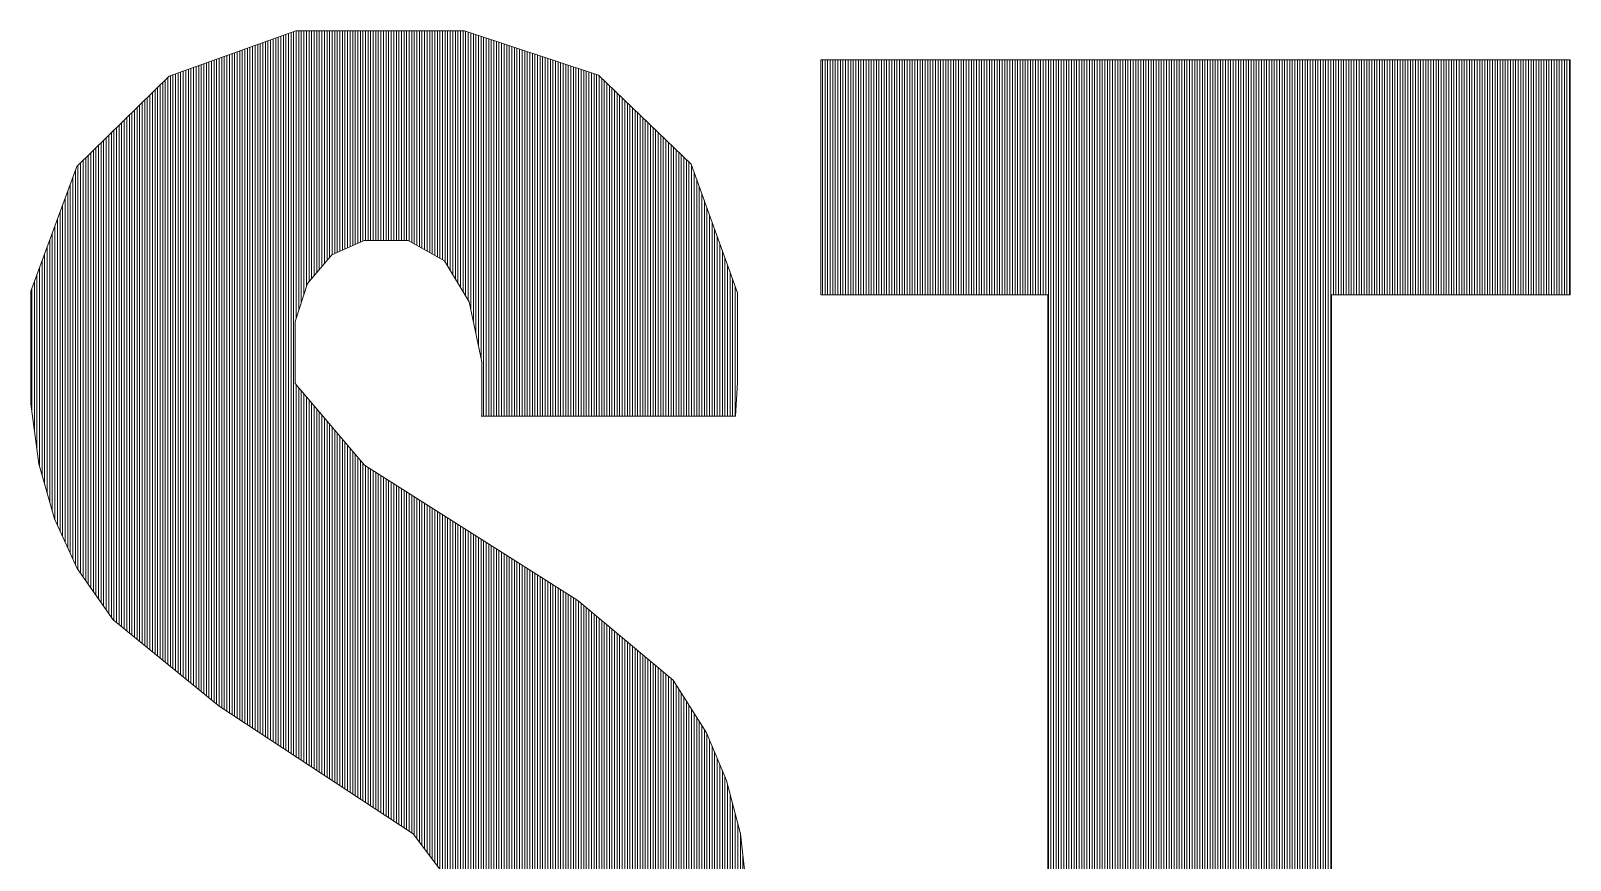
# Model space of a CAD drawing. Header units: millimetres. Extents: x -753 to 90, y 56274 to 56868.
# Drawn here: x -28.57 to -25.424, y 56336.704 to 56338.399 of the extents above; entities that cross this region are included whole.
import ezdxf

# ---------------------------------------------------------------- set-up
doc = ezdxf.new("R2010")
doc.units = ezdxf.units.MM
doc.linetypes.add('XKITLINE00', pattern=[0])
doc.layers.add('Outro tipo de objeto', color=7, linetype='Continuous', lineweight=0)

msp = doc.modelspace()

# ---------------------------------------------------------------- linework, layer by layer
at = {"layer": 'Outro tipo de objeto', "color": 7, "linetype": 'XKITLINE00', "lineweight": 0}
for p, q in [((-28.028, 56338.3995), (-28.2873, 56338.307)), ((-28.038, 56338.3959), (-28.038, 56338.3959)), ((-28.038, 56336.9224), (-28.038, 56338.3959)), ((-28.0327, 56338.3978), (-28.0327, 56338.3978)), ((-28.0327, 56336.919), (-28.0327, 56338.3978)), ((-27.6834, 56338.3995), (-28.028, 56338.3995)), ((-28.0275, 56337.8122), (-28.0275, 56338.3995)), ((-28.0275, 56338.3995), (-28.0275, 56338.3995)), ((-28.0222, 56337.8285), (-28.0222, 56338.3995)), ((-28.0222, 56338.3995), (-28.0222, 56338.3995)), ((-28.017, 56337.8449), (-28.017, 56338.3995)), ((-28.0117, 56337.8613), (-28.0117, 56338.3995)), ((-28.0065, 56337.8776), (-28.0065, 56338.3995)), ((-28.0012, 56337.8872), (-28.0012, 56338.3995)), ((-27.996, 56337.8933), (-27.996, 56338.3995)), ((-27.9907, 56337.8995), (-27.9907, 56338.3995)), ((-27.9855, 56337.9056), (-27.9855, 56338.3995)), ((-27.9802, 56337.9117), (-27.9802, 56338.3995)), ((-27.975, 56337.9179), (-27.975, 56338.3995)), ((-27.9697, 56337.924), (-27.9697, 56338.3995)), ((-27.9697, 56338.3995), (-27.9697, 56338.3995)), ((-27.9645, 56337.9301), (-27.9645, 56338.3995)), ((-27.9593, 56337.9362), (-27.9593, 56338.3995)), ((-27.954, 56337.9417), (-27.954, 56338.3995)), ((-27.9488, 56337.9441), (-27.9488, 56338.3995)), ((-27.9435, 56337.9464), (-27.9435, 56338.3995)), ((-27.9383, 56337.9487), (-27.9383, 56338.3995)), ((-27.933, 56337.951), (-27.933, 56338.3995)), ((-27.9278, 56337.9534), (-27.9278, 56338.3995)), ((-27.9225, 56337.9557), (-27.9225, 56338.3995)), ((-27.9173, 56337.958), (-27.9173, 56338.3995)), ((-27.912, 56337.9604), (-27.912, 56338.3995)), ((-27.9068, 56337.9627), (-27.9068, 56338.3995)), ((-27.9015, 56337.965), (-27.9015, 56338.3995)), ((-27.9015, 56338.3995), (-27.9015, 56338.3995)), ((-27.8963, 56337.9674), (-27.8963, 56338.3995)), ((-27.891, 56337.9697), (-27.891, 56338.3995)), ((-27.8858, 56337.9708), (-27.8858, 56338.3995)), ((-27.8806, 56337.9708), (-27.8806, 56338.3995)), ((-27.8806, 56338.3995), (-27.8806, 56338.3995)), ((-27.8753, 56337.9708), (-27.8753, 56338.3995)), ((-27.8701, 56337.9708), (-27.8701, 56338.3995)), ((-27.8648, 56337.9708), (-27.8648, 56338.3995)), ((-27.8596, 56337.9708), (-27.8596, 56338.3995)), ((-27.8543, 56337.9708), (-27.8543, 56338.3995)), ((-27.8543, 56338.3995), (-27.8543, 56338.3995)), ((-27.8491, 56337.9708), (-27.8491, 56338.3995)), ((-27.8438, 56337.9708), (-27.8438, 56338.3995)), ((-27.8386, 56337.9708), (-27.8386, 56338.3995)), ((-27.8386, 56338.3995), (-27.8386, 56338.3995)), ((-27.8333, 56337.9708), (-27.8333, 56338.3995)), ((-27.8281, 56337.9708), (-27.8281, 56338.3995)), ((-27.8228, 56337.9708), (-27.8228, 56338.3995)), ((-27.8176, 56337.9708), (-27.8176, 56338.3995)), ((-27.8123, 56337.9708), (-27.8123, 56338.3995)), ((-27.8071, 56337.9708), (-27.8071, 56338.3995)), ((-27.8018, 56337.9708), (-27.8018, 56338.3995)), ((-27.7966, 56337.9696), (-27.7966, 56338.3995)), ((-27.7966, 56338.3995), (-27.7966, 56338.3995)), ((-27.7914, 56337.9667), (-27.7914, 56338.3995)), ((-27.7861, 56337.9637), (-27.7861, 56338.3995)), ((-27.7809, 56337.9608), (-27.7809, 56338.3995)), ((-27.7756, 56337.9578), (-27.7756, 56338.3995)), ((-27.7704, 56337.9549), (-27.7704, 56338.3995)), ((-27.7651, 56337.9519), (-27.7651, 56338.3995)), ((-27.7599, 56337.949), (-27.7599, 56338.3995)), ((-27.7546, 56337.946), (-27.7546, 56338.3995)), ((-27.7546, 56338.3995), (-27.7546, 56338.3995)), ((-27.7494, 56337.9431), (-27.7494, 56338.3995)), ((-27.7441, 56337.9401), (-27.7441, 56338.3995)), ((-27.7441, 56338.3995), (-27.7441, 56338.3995)), ((-27.7389, 56337.9372), (-27.7389, 56338.3995)), ((-27.7336, 56337.9342), (-27.7336, 56338.3995)), ((-27.7336, 56338.3995), (-27.7336, 56338.3995)), ((-27.7284, 56337.9312), (-27.7284, 56338.3995)), ((-27.7284, 56338.3995), (-27.7284, 56338.3995)), ((-27.7231, 56337.9269), (-27.7231, 56338.3995)), ((-27.7179, 56337.9183), (-27.7179, 56338.3995)), ((-27.7126, 56337.9096), (-27.7126, 56338.3995)), ((-27.7074, 56337.901), (-27.7074, 56338.3995)), ((-27.7022, 56337.8924), (-27.7022, 56338.3995)), ((-27.6969, 56337.8838), (-27.6969, 56338.3995)), ((-27.6917, 56337.8751), (-27.6917, 56338.3995)), ((-27.6917, 56338.3995), (-27.6917, 56338.3995)), ((-27.6864, 56337.8665), (-27.6864, 56338.3995)), ((-27.4093, 56338.3086), (-27.6834, 56338.3995)), ((-27.6812, 56337.8579), (-27.6812, 56338.3987)), ((-27.6759, 56337.8493), (-27.6759, 56338.397)), ((-28.1219, 56338.366), (-28.1219, 56338.366)), ((-28.1219, 56338.366), (-28.1219, 56338.366)), ((-28.1219, 56336.9777), (-28.1219, 56338.366)), ((-28.1167, 56336.9743), (-28.1167, 56338.3678)), ((-28.1114, 56336.9708), (-28.1114, 56338.3697)), ((-28.1062, 56336.9673), (-28.1062, 56338.3716)), ((-28.1009, 56336.9639), (-28.1009, 56338.3734)), ((-28.0957, 56336.9604), (-28.0957, 56338.3753)), ((-28.0904, 56336.957), (-28.0904, 56338.3772)), ((-28.0852, 56336.9535), (-28.0852, 56338.3791)), ((-28.0799, 56338.3809), (-28.0799, 56338.3809)), ((-28.0799, 56336.9501), (-28.0799, 56338.3809)), ((-28.0747, 56336.9466), (-28.0747, 56338.3828)), ((-28.0694, 56336.9432), (-28.0694, 56338.3847)), ((-28.0642, 56336.9397), (-28.0642, 56338.3865)), ((-28.0589, 56336.9362), (-28.0589, 56338.3884)), ((-28.0537, 56336.9328), (-28.0537, 56338.3903)), ((-28.0485, 56336.9293), (-28.0485, 56338.3922)), ((-28.0432, 56338.394), (-28.0432, 56338.394)), ((-28.0432, 56336.9259), (-28.0432, 56338.394)), ((-27.6707, 56337.8311), (-27.6707, 56338.3952)), ((-27.6654, 56337.8058), (-27.6654, 56338.3935)), ((-27.6602, 56338.3918), (-27.6602, 56338.3918)), ((-27.6602, 56337.7806), (-27.6602, 56338.3918)), ((-27.6549, 56337.7553), (-27.6549, 56338.39)), ((-27.6497, 56337.7301), (-27.6497, 56338.3883)), ((-27.6497, 56338.3883), (-27.6497, 56338.3883)), ((-27.6444, 56337.6118), (-27.6444, 56338.3865)), ((-27.6392, 56337.6118), (-27.6392, 56338.3848)), ((-27.6339, 56337.6118), (-27.6339, 56338.3831)), ((-27.6287, 56337.6118), (-27.6287, 56338.3813)), ((-27.6235, 56337.6118), (-27.6235, 56338.3796)), ((-27.6182, 56337.6118), (-27.6182, 56338.3778)), ((-27.613, 56337.6118), (-27.613, 56338.3761)), ((-27.6077, 56337.6118), (-27.6077, 56338.3744)), ((-27.6025, 56338.3726), (-27.6025, 56338.3726)), ((-27.6025, 56337.6118), (-27.6025, 56338.3726)), ((-27.5972, 56337.6118), (-27.5972, 56338.3709)), ((-27.5972, 56338.3709), (-27.5972, 56338.3709)), ((-27.592, 56337.6118), (-27.592, 56338.3691)), ((-27.5867, 56337.6118), (-27.5867, 56338.3674)), ((-27.5815, 56337.6118), (-27.5815, 56338.3657)), ((-28.2111, 56337.0406), (-28.2111, 56338.3341)), ((-28.2059, 56337.0363), (-28.2059, 56338.336)), ((-28.2006, 56338.3379), (-28.2006, 56338.3379)), ((-28.2006, 56337.032), (-28.2006, 56338.3379)), ((-28.1954, 56337.0278), (-28.1954, 56338.3397)), ((-28.1901, 56338.3416), (-28.1901, 56338.3416)), ((-28.1901, 56337.0235), (-28.1901, 56338.3416)), ((-28.1849, 56337.0192), (-28.1849, 56338.3435)), ((-28.1796, 56337.0157), (-28.1796, 56338.3454)), ((-28.1744, 56337.0123), (-28.1744, 56338.3472)), ((-28.1691, 56338.3491), (-28.1691, 56338.3491)), ((-28.1691, 56337.0088), (-28.1691, 56338.3491)), ((-28.1639, 56338.351), (-28.1639, 56338.351)), ((-28.1639, 56337.0054), (-28.1639, 56338.351)), ((-28.1586, 56337.0019), (-28.1586, 56338.3528)), ((-28.1534, 56336.9985), (-28.1534, 56338.3547)), ((-28.1481, 56338.3566), (-28.1481, 56338.3566)), ((-28.1481, 56336.995), (-28.1481, 56338.3566)), ((-28.1429, 56336.9915), (-28.1429, 56338.3585)), ((-28.1376, 56336.9881), (-28.1376, 56338.3603)), ((-28.1324, 56338.3622), (-28.1324, 56338.3622)), ((-28.1324, 56336.9846), (-28.1324, 56338.3622)), ((-28.1272, 56336.9812), (-28.1272, 56338.3641)), ((-27.5762, 56337.6118), (-27.5762, 56338.3639)), ((-27.571, 56337.6118), (-27.571, 56338.3622)), ((-27.5657, 56337.6118), (-27.5657, 56338.3604)), ((-27.5605, 56338.3587), (-27.5605, 56338.3587)), ((-27.5605, 56337.6118), (-27.5605, 56338.3587)), ((-27.5552, 56337.6118), (-27.5552, 56338.357)), ((-27.55, 56337.6118), (-27.55, 56338.3552)), ((-27.5447, 56337.6118), (-27.5447, 56338.3535)), ((-27.5447, 56338.3535), (-27.5447, 56338.3535)), ((-27.5395, 56337.6118), (-27.5395, 56338.3517)), ((-27.5343, 56337.6118), (-27.5343, 56338.35)), ((-27.529, 56337.6118), (-27.529, 56338.3483)), ((-27.529, 56338.3483), (-27.529, 56338.3483)), ((-27.5238, 56337.6118), (-27.5238, 56338.3465)), ((-27.5185, 56337.6118), (-27.5185, 56338.3448)), ((-27.5185, 56338.3448), (-27.5185, 56338.3448)), ((-27.5133, 56337.6118), (-27.5133, 56338.343)), ((-27.5133, 56338.343), (-27.5133, 56338.343)), ((-27.508, 56337.6118), (-27.508, 56338.3413)), ((-27.5028, 56338.3396), (-27.5028, 56338.3396)), ((-27.5028, 56337.6118), (-27.5028, 56338.3396)), ((-27.4975, 56337.6118), (-27.4975, 56338.3378)), ((-27.4975, 56338.3378), (-27.4975, 56338.3378)), ((-27.4923, 56337.6118), (-27.4923, 56338.3361)), ((-27.4923, 56338.3361), (-27.4923, 56338.3361)), ((-27.487, 56337.6118), (-27.487, 56338.3344)), ((-26.955, 56337.8595), (-26.955, 56338.3402)), ((-26.9548, 56338.3401), (-25.4236, 56338.3401)), ((-26.9518, 56337.8595), (-26.9518, 56338.3401)), ((-26.9466, 56337.8595), (-26.9466, 56338.3401)), ((-26.9414, 56337.8595), (-26.9414, 56338.3401)), ((-26.9361, 56337.8595), (-26.9361, 56338.3401)), ((-26.9309, 56337.8595), (-26.9309, 56338.3401)), ((-26.9256, 56337.8595), (-26.9256, 56338.3401)), ((-26.9204, 56337.8595), (-26.9204, 56338.3401)), ((-26.9151, 56337.8595), (-26.9151, 56338.3401)), ((-26.9099, 56337.8595), (-26.9099, 56338.3401)), ((-26.9046, 56337.8595), (-26.9046, 56338.3401)), ((-26.8994, 56337.8595), (-26.8994, 56338.3401)), ((-26.8941, 56337.8595), (-26.8941, 56338.3401)), ((-26.8889, 56337.8595), (-26.8889, 56338.3401)), ((-26.8836, 56337.8595), (-26.8836, 56338.3401)), ((-26.8784, 56337.8595), (-26.8784, 56338.3401)), ((-26.8731, 56337.8595), (-26.8731, 56338.3401)), ((-26.8679, 56337.8595), (-26.8679, 56338.3401)), ((-26.8626, 56337.8595), (-26.8626, 56338.3401)), ((-26.8574, 56337.8595), (-26.8574, 56338.3401)), ((-26.8522, 56337.8595), (-26.8522, 56338.3401)), ((-26.8469, 56337.8595), (-26.8469, 56338.3401)), ((-26.8417, 56337.8595), (-26.8417, 56338.3401)), ((-26.8364, 56337.8595), (-26.8364, 56338.3401)), ((-26.8312, 56337.8595), (-26.8312, 56338.3401)), ((-26.8312, 56337.8595), (-26.8312, 56338.3401)), ((-26.8259, 56337.8595), (-26.8259, 56338.3401)), ((-26.8207, 56337.8595), (-26.8207, 56338.3401)), ((-26.8154, 56337.8595), (-26.8154, 56338.3401)), ((-26.8102, 56337.8595), (-26.8102, 56338.3401)), ((-26.8049, 56337.8595), (-26.8049, 56338.3401)), ((-26.7997, 56337.8595), (-26.7997, 56338.3401)), ((-26.7944, 56337.8595), (-26.7944, 56338.3401)), ((-26.7892, 56337.8595), (-26.7892, 56338.3401)), ((-26.7839, 56337.8595), (-26.7839, 56338.3401)), ((-26.7787, 56337.8595), (-26.7787, 56338.3401)), ((-26.7735, 56337.8595), (-26.7735, 56338.3401)), ((-26.7682, 56337.8595), (-26.7682, 56338.3401)), ((-26.763, 56337.8595), (-26.763, 56338.3401)), ((-26.7577, 56337.8595), (-26.7577, 56338.3401)), ((-26.7525, 56337.8595), (-26.7525, 56338.3401)), ((-26.7472, 56337.8595), (-26.7472, 56338.3401)), ((-26.742, 56337.8595), (-26.742, 56338.3401)), ((-26.7367, 56337.8595), (-26.7367, 56338.3401)), ((-26.7315, 56337.8595), (-26.7315, 56338.3401)), ((-26.7262, 56337.8595), (-26.7262, 56338.3401)), ((-26.721, 56337.8595), (-26.721, 56338.3401)), ((-26.7157, 56337.8595), (-26.7157, 56338.3401)), ((-26.7105, 56337.8595), (-26.7105, 56338.3401)), ((-26.7052, 56337.8595), (-26.7052, 56338.3401)), ((-26.7, 56337.8595), (-26.7, 56338.3401)), ((-26.6947, 56337.8595), (-26.6947, 56338.3401)), ((-26.6895, 56337.8595), (-26.6895, 56338.3401)), ((-26.6843, 56337.8595), (-26.6843, 56338.3401)), ((-26.679, 56337.8595), (-26.679, 56338.3401)), ((-26.6738, 56337.8595), (-26.6738, 56338.3401)), ((-26.6685, 56337.8595), (-26.6685, 56338.3401)), ((-26.6633, 56337.8595), (-26.6633, 56338.3401)), ((-26.658, 56337.8595), (-26.658, 56338.3401)), ((-26.6528, 56337.8595), (-26.6528, 56338.3401)), ((-26.6475, 56337.8595), (-26.6475, 56338.3401)), ((-26.6423, 56337.8595), (-26.6423, 56338.3401)), ((-26.637, 56337.8595), (-26.637, 56338.3401)), ((-26.6318, 56337.8595), (-26.6318, 56338.3401)), ((-26.6265, 56337.8595), (-26.6265, 56338.3401)), ((-26.6213, 56337.8595), (-26.6213, 56338.3401)), ((-26.616, 56337.8595), (-26.616, 56338.3401)), ((-26.6108, 56337.8595), (-26.6108, 56338.3401)), ((-26.6056, 56337.8595), (-26.6056, 56338.3401)), ((-26.6003, 56337.8595), (-26.6003, 56338.3401)), ((-26.5951, 56337.8595), (-26.5951, 56338.3401)), ((-26.5898, 56337.8595), (-26.5898, 56338.3401)), ((-26.5846, 56337.8595), (-26.5846, 56338.3401)), ((-26.5793, 56337.8595), (-26.5793, 56338.3401)), ((-26.5741, 56337.8595), (-26.5741, 56338.3401)), ((-26.5688, 56337.8595), (-26.5688, 56338.3401)), ((-26.5636, 56337.8595), (-26.5636, 56338.3401)), ((-26.5583, 56337.8595), (-26.5583, 56338.3401)), ((-26.5531, 56337.8595), (-26.5531, 56338.3401)), ((-26.5478, 56337.8595), (-26.5478, 56338.3401)), ((-26.5426, 56337.8595), (-26.5426, 56338.3401)), ((-26.5373, 56337.8595), (-26.5373, 56338.3401)), ((-26.5321, 56337.8595), (-26.5321, 56338.3401)), ((-26.5268, 56337.8595), (-26.5268, 56338.3401)), ((-26.5216, 56337.8595), (-26.5216, 56338.3401)), ((-26.5164, 56337.8595), (-26.5164, 56338.3401)), ((-26.5111, 56337.8595), (-26.5111, 56338.3401)), ((-26.5059, 56337.8595), (-26.5059, 56338.3401)), ((-26.5006, 56337.8595), (-26.5006, 56338.3401)), ((-26.4954, 56337.8595), (-26.4954, 56338.3401)), ((-26.4901, 56335.8623), (-26.4901, 56338.3401)), ((-26.4849, 56335.8623), (-26.4849, 56338.3401)), ((-26.4796, 56335.8623), (-26.4796, 56338.3401)), ((-26.4744, 56335.8623), (-26.4744, 56338.3401)), ((-26.4691, 56335.8623), (-26.4691, 56338.3401)), ((-26.4639, 56335.8623), (-26.4639, 56338.3401)), ((-26.4586, 56335.8623), (-26.4586, 56338.3401)), ((-26.4534, 56335.8623), (-26.4534, 56338.3401)), ((-26.4481, 56335.8623), (-26.4481, 56338.3401)), ((-26.4429, 56335.8623), (-26.4429, 56338.3401)), ((-26.4376, 56335.8623), (-26.4376, 56338.3401)), ((-26.4324, 56335.8623), (-26.4324, 56338.3401)), ((-26.4272, 56335.8623), (-26.4272, 56338.3401)), ((-26.4219, 56335.8623), (-26.4219, 56338.3401)), ((-26.4167, 56335.8623), (-26.4167, 56338.3401)), ((-26.4114, 56335.8623), (-26.4114, 56338.3401)), ((-26.4062, 56335.8623), (-26.4062, 56338.3401)), ((-26.4009, 56335.8623), (-26.4009, 56338.3401)), ((-26.3957, 56335.8623), (-26.3957, 56338.3401)), ((-26.3904, 56335.8623), (-26.3904, 56338.3401)), ((-26.3852, 56335.8623), (-26.3852, 56338.3401)), ((-26.3799, 56335.8623), (-26.3799, 56338.3401)), ((-26.3747, 56335.8623), (-26.3747, 56338.3401)), ((-26.3694, 56335.8623), (-26.3694, 56338.3401)), ((-26.3642, 56335.8623), (-26.3642, 56338.3401)), ((-26.3589, 56335.8623), (-26.3589, 56338.3401)), ((-26.3537, 56335.8623), (-26.3537, 56338.3401)), ((-26.3485, 56335.8623), (-26.3485, 56338.3401)), ((-26.3432, 56335.8623), (-26.3432, 56338.3401)), ((-26.338, 56335.8623), (-26.338, 56338.3401)), ((-26.3327, 56335.8623), (-26.3327, 56338.3401)), ((-26.3275, 56335.8623), (-26.3275, 56338.3401)), ((-26.3222, 56335.8623), (-26.3222, 56338.3401)), ((-26.317, 56335.8623), (-26.317, 56338.3401)), ((-26.3117, 56335.8623), (-26.3117, 56338.3401)), ((-26.3065, 56335.8623), (-26.3065, 56338.3401)), ((-26.3012, 56335.8623), (-26.3012, 56338.3401)), ((-26.296, 56335.8623), (-26.296, 56338.3401)), ((-26.2907, 56335.8623), (-26.2907, 56338.3401)), ((-26.2855, 56335.8623), (-26.2855, 56338.3401)), ((-26.2802, 56335.8623), (-26.2802, 56338.3401)), ((-26.275, 56335.8623), (-26.275, 56338.3401)), ((-26.2697, 56335.8623), (-26.2697, 56338.3401)), ((-26.2645, 56335.8623), (-26.2645, 56338.3401)), ((-26.2593, 56335.8623), (-26.2593, 56338.3401)), ((-26.254, 56335.8623), (-26.254, 56338.3401)), ((-26.2488, 56335.8623), (-26.2488, 56338.3401)), ((-26.2435, 56335.8623), (-26.2435, 56338.3401)), ((-26.2383, 56335.8623), (-26.2383, 56338.3401)), ((-26.233, 56335.8623), (-26.233, 56338.3401)), ((-26.2278, 56335.8623), (-26.2278, 56338.3401)), ((-26.2225, 56335.8623), (-26.2225, 56338.3401)), ((-26.2173, 56335.8623), (-26.2173, 56338.3401)), ((-26.212, 56335.8623), (-26.212, 56338.3401)), ((-26.2068, 56335.8623), (-26.2068, 56338.3401)), ((-26.2015, 56335.8623), (-26.2015, 56338.3401)), ((-26.1963, 56335.8623), (-26.1963, 56338.3401)), ((-26.191, 56335.8623), (-26.191, 56338.3401)), ((-26.1858, 56335.8623), (-26.1858, 56338.3401)), ((-26.1806, 56335.8623), (-26.1806, 56338.3401)), ((-26.1753, 56335.8623), (-26.1753, 56338.3401)), ((-26.1701, 56335.8623), (-26.1701, 56338.3401)), ((-26.1648, 56335.8623), (-26.1648, 56338.3401)), ((-26.1596, 56335.8623), (-26.1596, 56338.3401)), ((-26.1543, 56335.8623), (-26.1543, 56338.3401)), ((-26.1491, 56335.8623), (-26.1491, 56338.3401)), ((-26.1438, 56335.8623), (-26.1438, 56338.3401)), ((-26.1386, 56335.8623), (-26.1386, 56338.3401)), ((-26.1333, 56335.8623), (-26.1333, 56338.3401)), ((-26.1281, 56335.8623), (-26.1281, 56338.3401)), ((-26.1228, 56335.8623), (-26.1228, 56338.3401)), ((-26.1176, 56335.8623), (-26.1176, 56338.3401)), ((-26.1123, 56335.8623), (-26.1123, 56338.3401)), ((-26.1071, 56335.8623), (-26.1071, 56338.3401)), ((-26.1018, 56335.8623), (-26.1018, 56338.3401)), ((-26.0966, 56335.8623), (-26.0966, 56338.3401)), ((-26.0914, 56335.8623), (-26.0914, 56338.3401)), ((-26.0861, 56335.8623), (-26.0861, 56338.3401)), ((-26.0809, 56335.8623), (-26.0809, 56338.3401)), ((-26.0756, 56335.8623), (-26.0756, 56338.3401)), ((-26.0704, 56335.8623), (-26.0704, 56338.3401)), ((-26.0651, 56335.8623), (-26.0651, 56338.3401)), ((-26.0599, 56335.8623), (-26.0599, 56338.3401)), ((-26.0546, 56335.8623), (-26.0546, 56338.3401)), ((-26.0494, 56335.8623), (-26.0494, 56338.3401)), ((-26.0441, 56335.8623), (-26.0441, 56338.3401)), ((-26.0389, 56335.8623), (-26.0389, 56338.3401)), ((-26.0336, 56335.8623), (-26.0336, 56338.3401)), ((-26.0284, 56335.8623), (-26.0284, 56338.3401)), ((-26.0231, 56335.8623), (-26.0231, 56338.3401)), ((-26.0179, 56335.8623), (-26.0179, 56338.3401)), ((-26.0126, 56335.8623), (-26.0126, 56338.3401)), ((-26.0074, 56335.8623), (-26.0074, 56338.3401)), ((-26.0022, 56335.8623), (-26.0022, 56338.3401)), ((-25.9969, 56335.8623), (-25.9969, 56338.3401)), ((-25.9917, 56335.8623), (-25.9917, 56338.3401)), ((-25.9864, 56335.8623), (-25.9864, 56338.3401)), ((-25.9812, 56335.8623), (-25.9812, 56338.3401)), ((-25.9759, 56335.8623), (-25.9759, 56338.3401)), ((-25.9707, 56335.8623), (-25.9707, 56338.3401)), ((-25.9654, 56335.8623), (-25.9654, 56338.3401)), ((-25.9602, 56335.8623), (-25.9602, 56338.3401)), ((-25.9549, 56335.8623), (-25.9549, 56338.3401)), ((-25.9497, 56335.8623), (-25.9497, 56338.3401)), ((-25.9444, 56335.8623), (-25.9444, 56338.3401)), ((-25.9392, 56335.8623), (-25.9392, 56338.3401)), ((-25.9339, 56335.8623), (-25.9339, 56338.3401)), ((-25.9287, 56335.8623), (-25.9287, 56338.3401)), ((-25.9235, 56335.8623), (-25.9235, 56338.3401)), ((-25.9182, 56335.8623), (-25.9182, 56338.3401)), ((-25.913, 56335.8623), (-25.913, 56338.3401)), ((-25.9077, 56337.8596), (-25.9077, 56338.3401)), ((-25.9025, 56337.8596), (-25.9025, 56338.3401)), ((-25.8972, 56337.8596), (-25.8972, 56338.3401)), ((-25.892, 56337.8596), (-25.892, 56338.3401)), ((-25.8867, 56337.8596), (-25.8867, 56338.3401)), ((-25.8815, 56337.8596), (-25.8815, 56338.3401)), ((-25.8762, 56337.8596), (-25.8762, 56338.3401)), ((-25.871, 56337.8596), (-25.871, 56338.3401)), ((-25.8657, 56337.8596), (-25.8657, 56338.3401)), ((-25.8605, 56337.8596), (-25.8605, 56338.3401)), ((-25.8552, 56337.8596), (-25.8552, 56338.3401)), ((-25.85, 56337.8596), (-25.85, 56338.3401)), ((-25.8447, 56337.8596), (-25.8447, 56338.3401)), ((-25.8395, 56337.8596), (-25.8395, 56338.3401)), ((-25.8343, 56337.8596), (-25.8343, 56338.3401)), ((-25.829, 56337.8596), (-25.829, 56338.3401)), ((-25.8238, 56337.8596), (-25.8238, 56338.3401)), ((-25.8185, 56337.8596), (-25.8185, 56338.3401)), ((-25.8133, 56337.8596), (-25.8133, 56338.3401)), ((-25.808, 56337.8596), (-25.808, 56338.3401)), ((-25.8028, 56337.8596), (-25.8028, 56338.3401)), ((-25.7975, 56337.8596), (-25.7975, 56338.3401)), ((-25.7923, 56337.8596), (-25.7923, 56338.3401)), ((-25.787, 56337.8596), (-25.787, 56338.3401)), ((-25.7818, 56337.8596), (-25.7818, 56338.3401)), ((-25.7765, 56337.8596), (-25.7765, 56338.3401)), ((-25.7713, 56337.8596), (-25.7713, 56338.3401)), ((-25.766, 56337.8596), (-25.766, 56338.3401)), ((-25.7608, 56337.8596), (-25.7608, 56338.3401)), ((-25.7556, 56337.8596), (-25.7556, 56338.3401)), ((-25.7503, 56337.8596), (-25.7503, 56338.3401)), ((-25.7451, 56337.8596), (-25.7451, 56338.3401)), ((-25.7398, 56337.8596), (-25.7398, 56338.3401)), ((-25.7346, 56337.8596), (-25.7346, 56338.3401)), ((-25.7293, 56337.8596), (-25.7293, 56338.3401)), ((-25.7241, 56337.8596), (-25.7241, 56338.3401)), ((-25.7188, 56337.8596), (-25.7188, 56338.3401)), ((-25.7136, 56337.8596), (-25.7136, 56338.3401)), ((-25.7083, 56337.8596), (-25.7083, 56338.3401)), ((-25.7031, 56337.8596), (-25.7031, 56338.3401)), ((-25.6978, 56337.8596), (-25.6978, 56338.3401)), ((-25.6926, 56337.8596), (-25.6926, 56338.3401)), ((-25.6873, 56337.8596), (-25.6873, 56338.3401)), ((-25.6821, 56337.8596), (-25.6821, 56338.3401)), ((-25.6768, 56337.8596), (-25.6768, 56338.3401)), ((-25.6716, 56337.8596), (-25.6716, 56338.3401)), ((-25.6664, 56337.8596), (-25.6664, 56338.3401)), ((-25.6611, 56337.8596), (-25.6611, 56338.3401)), ((-25.6559, 56337.8596), (-25.6559, 56338.3401)), ((-25.6506, 56337.8596), (-25.6506, 56338.3401)), ((-25.6454, 56337.8596), (-25.6454, 56338.3401)), ((-25.6401, 56337.8596), (-25.6401, 56338.3401)), ((-25.6349, 56337.8596), (-25.6349, 56338.3401)), ((-25.6296, 56337.8596), (-25.6296, 56338.3401)), ((-25.6244, 56337.8596), (-25.6244, 56338.3401)), ((-25.6191, 56337.8596), (-25.6191, 56338.3401)), ((-25.6139, 56337.8596), (-25.6139, 56338.3401)), ((-25.6086, 56337.8596), (-25.6086, 56338.3401)), ((-25.6034, 56337.8596), (-25.6034, 56338.3401)), ((-25.5981, 56337.8596), (-25.5981, 56338.3401)), ((-25.5929, 56337.8596), (-25.5929, 56338.3401)), ((-25.5876, 56337.8596), (-25.5876, 56338.3401)), ((-25.5824, 56337.8596), (-25.5824, 56338.3401)), ((-25.5772, 56337.8596), (-25.5772, 56338.3401)), ((-25.5719, 56337.8596), (-25.5719, 56338.3401)), ((-25.5667, 56337.8596), (-25.5667, 56338.3401)), ((-25.5614, 56337.8596), (-25.5614, 56338.3401)), ((-25.5562, 56337.8596), (-25.5562, 56338.3401)), ((-25.5509, 56337.8596), (-25.5509, 56338.3401)), ((-25.5457, 56337.8596), (-25.5457, 56338.3401)), ((-25.5404, 56337.8596), (-25.5404, 56338.3401)), ((-25.5352, 56337.8596), (-25.5352, 56338.3401)), ((-25.5299, 56337.8596), (-25.5299, 56338.3401)), ((-25.5247, 56337.8596), (-25.5247, 56338.3401)), ((-25.5194, 56337.8596), (-25.5194, 56338.3401)), ((-25.5142, 56337.8596), (-25.5142, 56338.3401)), ((-25.5089, 56337.8596), (-25.5089, 56338.3401)), ((-25.5037, 56337.8596), (-25.5037, 56338.3401)), ((-25.4985, 56337.8596), (-25.4985, 56338.3401)), ((-25.4932, 56337.8596), (-25.4932, 56338.3401)), ((-25.488, 56337.8596), (-25.488, 56338.3401)), ((-25.4827, 56337.8596), (-25.4827, 56338.3401)), ((-25.4775, 56337.8596), (-25.4775, 56338.3401)), ((-25.4722, 56337.8596), (-25.4722, 56338.3401)), ((-25.467, 56337.8596), (-25.467, 56338.3401)), ((-25.4617, 56337.8596), (-25.4617, 56338.3401)), ((-25.4565, 56337.8596), (-25.4565, 56338.3401)), ((-25.4512, 56337.8596), (-25.4512, 56338.3401)), ((-25.446, 56337.8596), (-25.446, 56338.3401)), ((-25.4407, 56337.8596), (-25.4407, 56338.3401)), ((-25.4355, 56337.8596), (-25.4355, 56338.3401)), ((-25.4302, 56337.8596), (-25.4302, 56338.3401)), ((-25.425, 56337.8596), (-25.425, 56338.3401)), ((-25.4236, 56338.3401), (-25.4236, 56337.8596)), ((-28.2873, 56338.307), (-28.4757, 56338.122)), ((-28.2898, 56338.3045), (-28.2898, 56338.3045)), ((-28.2898, 56337.1047), (-28.2898, 56338.3045)), ((-28.2846, 56337.1004), (-28.2846, 56338.3079)), ((-28.2793, 56337.0961), (-28.2793, 56338.3098)), ((-28.2741, 56337.0919), (-28.2741, 56338.3117)), ((-28.2688, 56338.3135), (-28.2688, 56338.3135)), ((-28.2688, 56337.0876), (-28.2688, 56338.3135)), ((-28.2636, 56337.0833), (-28.2636, 56338.3154)), ((-28.2583, 56337.079), (-28.2583, 56338.3173)), ((-28.2531, 56337.0748), (-28.2531, 56338.3192)), ((-28.2478, 56337.0705), (-28.2478, 56338.321)), ((-28.2426, 56338.3229), (-28.2426, 56338.3229)), ((-28.2426, 56337.0662), (-28.2426, 56338.3229)), ((-28.2373, 56338.3248), (-28.2373, 56338.3248)), ((-28.2373, 56337.062), (-28.2373, 56338.3248)), ((-28.2321, 56338.3266), (-28.2321, 56338.3266)), ((-28.2321, 56337.0577), (-28.2321, 56338.3266)), ((-28.2268, 56337.0534), (-28.2268, 56338.3285)), ((-28.2216, 56337.0491), (-28.2216, 56338.3304)), ((-28.2164, 56337.0449), (-28.2164, 56338.3323)), ((-27.4818, 56337.6118), (-27.4818, 56338.3326)), ((-27.4818, 56338.3326), (-27.4818, 56338.3326)), ((-27.4765, 56337.6118), (-27.4765, 56338.3309)), ((-27.4713, 56337.6118), (-27.4713, 56338.3291)), ((-27.4713, 56338.3291), (-27.4713, 56338.3291)), ((-27.466, 56338.3274), (-27.466, 56338.3274)), ((-27.466, 56337.6118), (-27.466, 56338.3274)), ((-27.4608, 56337.6118), (-27.4608, 56338.3257)), ((-27.4556, 56337.6118), (-27.4556, 56338.3239)), ((-27.4556, 56338.3239), (-27.4556, 56338.3239)), ((-27.4503, 56337.6118), (-27.4503, 56338.3222)), ((-27.4451, 56337.6118), (-27.4451, 56338.3204)), ((-27.4398, 56337.6118), (-27.4398, 56338.3187)), ((-27.4346, 56337.6118), (-27.4346, 56338.317)), ((-27.4293, 56337.6118), (-27.4293, 56338.3152)), ((-27.4293, 56338.3152), (-27.4293, 56338.3152)), ((-27.4241, 56337.6118), (-27.4241, 56338.3135)), ((-27.4241, 56338.3135), (-27.4241, 56338.3135)), ((-27.4188, 56337.6118), (-27.4188, 56338.3117)), ((-27.4188, 56338.3117), (-27.4188, 56338.3117)), ((-27.4136, 56337.6118), (-27.4136, 56338.31)), ((-27.2201, 56338.127), (-27.4093, 56338.3086)), ((-27.4083, 56337.6118), (-27.4083, 56338.3077)), ((-27.4031, 56337.6118), (-27.4031, 56338.3026)), ((-28.3213, 56338.2736), (-28.3213, 56338.2736)), ((-28.3213, 56337.1303), (-28.3213, 56338.2736)), ((-28.316, 56338.2787), (-28.316, 56338.2787)), ((-28.316, 56337.1261), (-28.316, 56338.2787)), ((-28.3108, 56337.1218), (-28.3108, 56338.2839)), ((-28.3056, 56338.289), (-28.3056, 56338.289)), ((-28.3056, 56337.1175), (-28.3056, 56338.289)), ((-28.3003, 56338.2942), (-28.3003, 56338.2942)), ((-28.3003, 56337.1132), (-28.3003, 56338.2942)), ((-28.2951, 56337.109), (-28.2951, 56338.2993)), ((-27.3978, 56337.6118), (-27.3978, 56338.2976)), ((-27.3926, 56337.6118), (-27.3926, 56338.2926)), ((-27.3926, 56338.2926), (-27.3926, 56338.2926)), ((-27.3873, 56337.6118), (-27.3873, 56338.2875)), ((-27.3873, 56338.2875), (-27.3873, 56338.2875)), ((-27.3821, 56338.2825), (-27.3821, 56338.2825)), ((-27.3821, 56337.6118), (-27.3821, 56338.2825)), ((-27.3768, 56337.6118), (-27.3768, 56338.2775)), ((-27.3768, 56338.2775), (-27.3768, 56338.2775)), ((-27.3716, 56337.6118), (-27.3716, 56338.2724)), ((-27.3716, 56338.2724), (-27.3716, 56338.2724)), ((-28.3528, 56338.2427), (-28.3528, 56338.2427)), ((-28.3528, 56337.156), (-28.3528, 56338.2427)), ((-28.3475, 56337.1517), (-28.3475, 56338.2478)), ((-28.3423, 56338.253), (-28.3423, 56338.253)), ((-28.3423, 56337.1474), (-28.3423, 56338.253)), ((-28.337, 56338.2581), (-28.337, 56338.2581)), ((-28.337, 56337.1431), (-28.337, 56338.2581)), ((-28.3318, 56337.1389), (-28.3318, 56338.2633)), ((-28.3265, 56337.1346), (-28.3265, 56338.2684)), ((-27.3664, 56337.6118), (-27.3664, 56338.2674)), ((-27.3611, 56337.6118), (-27.3611, 56338.2624)), ((-27.3559, 56337.6118), (-27.3559, 56338.2573)), ((-27.3506, 56337.6118), (-27.3506, 56338.2523)), ((-27.3454, 56337.6118), (-27.3454, 56338.2472)), ((-27.3401, 56337.6118), (-27.3401, 56338.2422)), ((-28.3843, 56337.1816), (-28.3843, 56338.2118)), ((-28.379, 56337.1773), (-28.379, 56338.2169)), ((-28.3738, 56337.1731), (-28.3738, 56338.2221)), ((-28.3685, 56337.1688), (-28.3685, 56338.2272)), ((-28.3633, 56337.1645), (-28.3633, 56338.2324)), ((-28.358, 56337.1602), (-28.358, 56338.2375)), ((-27.3349, 56337.6118), (-27.3349, 56338.2372)), ((-27.3296, 56337.6118), (-27.3296, 56338.2321)), ((-27.3244, 56337.6118), (-27.3244, 56338.2271)), ((-27.3191, 56337.6118), (-27.3191, 56338.2221)), ((-27.3191, 56338.2221), (-27.3191, 56338.2221)), ((-27.3139, 56337.6118), (-27.3139, 56338.217)), ((-27.3086, 56337.6118), (-27.3086, 56338.212)), ((-27.3086, 56338.212), (-27.3086, 56338.212)), ((-27.3034, 56338.207), (-27.3034, 56338.207)), ((-27.3034, 56337.6118), (-27.3034, 56338.207)), ((-28.421, 56338.1757), (-28.421, 56338.1757)), ((-28.421, 56337.2235), (-28.421, 56338.1757)), ((-28.4157, 56337.216), (-28.4157, 56338.1808)), ((-28.4105, 56337.2085), (-28.4105, 56338.186)), ((-28.4052, 56337.201), (-28.4052, 56338.1911)), ((-28.4, 56338.1963), (-28.4, 56338.1963)), ((-28.4, 56337.1944), (-28.4, 56338.1963)), ((-28.3947, 56338.2014), (-28.3947, 56338.2014)), ((-28.3947, 56337.1902), (-28.3947, 56338.2014)), ((-28.3895, 56337.1859), (-28.3895, 56338.2066)), ((-27.2981, 56337.6118), (-27.2981, 56338.2019)), ((-27.2981, 56338.2019), (-27.2981, 56338.2019)), ((-27.2929, 56337.6118), (-27.2929, 56338.1969)), ((-27.2929, 56338.1969), (-27.2929, 56338.1969)), ((-27.2876, 56337.6118), (-27.2876, 56338.1918)), ((-27.2824, 56337.6118), (-27.2824, 56338.1868)), ((-27.2772, 56337.6118), (-27.2772, 56338.1818)), ((-27.2719, 56337.6118), (-27.2719, 56338.1767)), ((-28.4525, 56337.2685), (-28.4525, 56338.1448)), ((-28.4472, 56337.261), (-28.4472, 56338.1499)), ((-28.442, 56337.2535), (-28.442, 56338.1551)), ((-28.4367, 56337.246), (-28.4367, 56338.1602)), ((-28.4315, 56337.2385), (-28.4315, 56338.1654)), ((-28.4262, 56337.231), (-28.4262, 56338.1705)), ((-27.2667, 56337.6118), (-27.2667, 56338.1717)), ((-27.2614, 56337.6118), (-27.2614, 56338.1667)), ((-27.2562, 56337.6118), (-27.2562, 56338.1616)), ((-27.2509, 56337.6118), (-27.2509, 56338.1566)), ((-27.2509, 56338.1566), (-27.2509, 56338.1566)), ((-27.2457, 56337.6118), (-27.2457, 56338.1516)), ((-27.2404, 56337.6118), (-27.2404, 56338.1465)), ((-27.2404, 56338.1465), (-27.2404, 56338.1465)), ((-28.4757, 56338.122), (-28.5699, 56337.867)), ((-28.4787, 56338.1139), (-28.4787, 56338.1139)), ((-28.4787, 56337.3087), (-28.4787, 56338.1139)), ((-28.4735, 56337.2984), (-28.4735, 56338.1242)), ((-28.4682, 56338.1293), (-28.4682, 56338.1293)), ((-28.4682, 56337.2909), (-28.4682, 56338.1293)), ((-28.463, 56338.1345), (-28.463, 56338.1345)), ((-28.463, 56337.2835), (-28.463, 56338.1345)), ((-28.4577, 56337.276), (-28.4577, 56338.1396)), ((-27.2352, 56337.6118), (-27.2352, 56338.1415)), ((-27.2299, 56337.6118), (-27.2299, 56338.1365)), ((-27.2247, 56337.6118), (-27.2247, 56338.1314)), ((-27.2247, 56338.1314), (-27.2247, 56338.1314)), ((-27.1253, 56337.8638), (-27.2201, 56338.127)), ((-27.2194, 56338.1252), (-27.2194, 56338.1252)), ((-27.2194, 56337.6118), (-27.2194, 56338.1252)), ((-28.4892, 56338.0855), (-28.4892, 56338.0855)), ((-28.4892, 56337.3315), (-28.4892, 56338.0855)), ((-28.4839, 56337.3201), (-28.4839, 56338.0997)), ((-27.2142, 56338.1106), (-27.2142, 56338.1106)), ((-27.2142, 56337.6118), (-27.2142, 56338.1106)), ((-27.2089, 56337.6118), (-27.2089, 56338.096)), ((-27.2037, 56337.6118), (-27.2037, 56338.0815)), ((-28.4997, 56337.3543), (-28.4997, 56338.0571)), ((-28.4944, 56337.3429), (-28.4944, 56338.0713)), ((-27.1985, 56337.6118), (-27.1985, 56338.0669)), ((-27.1932, 56337.6118), (-27.1932, 56338.0523)), ((-28.5102, 56337.3771), (-28.5102, 56338.0287)), ((-28.5102, 56337.3771), (-28.5102, 56338.0287)), ((-28.5049, 56337.3657), (-28.5049, 56338.0429)), ((-27.188, 56337.6118), (-27.188, 56338.0378)), ((-27.1827, 56337.6118), (-27.1827, 56338.0232)), ((-28.5207, 56337.3999), (-28.5207, 56338.0003)), ((-28.5154, 56337.3885), (-28.5154, 56338.0145)), ((-27.1775, 56337.6118), (-27.1775, 56338.0086)), ((-27.1722, 56337.6118), (-27.1722, 56337.994)), ((-27.1722, 56337.994), (-27.1722, 56337.994)), ((-28.5364, 56337.4538), (-28.5364, 56337.9577)), ((-28.5312, 56337.9719), (-28.5312, 56337.9719)), ((-28.5312, 56337.4354), (-28.5312, 56337.9719)), ((-28.5259, 56337.417), (-28.5259, 56337.9861)), ((-27.9549, 56337.9413), (-27.8887, 56337.9708)), ((-27.8887, 56337.9708), (-27.7986, 56337.9708)), ((-27.7986, 56337.9708), (-27.7244, 56337.929)), ((-27.167, 56337.6118), (-27.167, 56337.9795)), ((-27.1617, 56337.6118), (-27.1617, 56337.9649)), ((-28.5469, 56337.4906), (-28.5469, 56337.9293)), ((-28.5417, 56337.9435), (-28.5417, 56337.9435)), ((-28.5417, 56337.4722), (-28.5417, 56337.9435)), ((-28.0047, 56337.8832), (-27.9549, 56337.9413)), ((-27.7244, 56337.929), (-27.6737, 56337.8456)), ((-27.1565, 56337.6118), (-27.1565, 56337.9503)), ((-27.1512, 56337.6118), (-27.1512, 56337.9358)), ((-27.1512, 56337.9358), (-27.1512, 56337.9358)), ((-28.5574, 56337.5422), (-28.5574, 56337.9009)), ((-28.5522, 56337.509), (-28.5522, 56337.9151)), ((-27.146, 56337.6118), (-27.146, 56337.9212)), ((-27.146, 56337.9212), (-27.146, 56337.9212)), ((-27.1407, 56337.6118), (-27.1407, 56337.9066)), ((-28.5699, 56337.867), (-28.5699, 56337.6371)), ((-28.5679, 56337.6217), (-28.5679, 56337.8725)), ((-28.5626, 56337.582), (-28.5626, 56337.8867)), ((-28.0297, 56337.8051), (-28.0047, 56337.8832)), ((-27.1355, 56337.6118), (-27.1355, 56337.8921)), ((-27.1302, 56337.6118), (-27.1302, 56337.8775)), ((-27.1253, 56337.6808), (-27.1253, 56337.8638)), ((-27.6737, 56337.8456), (-27.6482, 56337.7231)), ((-26.4915, 56337.8595), (-26.955, 56337.8595)), ((-26.4915, 56335.8623), (-26.4915, 56337.8595)), ((-25.4236, 56337.8596), (-25.9116, 56337.8596)), ((-25.9116, 56337.8596), (-25.9116, 56335.8623)), ((-28.0297, 56337.6785), (-28.0297, 56337.8051)), ((-27.6482, 56337.7231), (-27.6483, 56337.6118)), ((-27.8876, 56337.5115), (-28.0297, 56337.6785)), ((-28.0275, 56336.9155), (-28.0275, 56337.6758)), ((-27.1293, 56337.6118), (-27.1253, 56337.6808)), ((-28.0222, 56336.912), (-28.0222, 56337.6697)), ((-28.017, 56336.9086), (-28.017, 56337.6635)), ((-28.0117, 56336.9051), (-28.0117, 56337.6573)), ((-28.0065, 56336.9017), (-28.0065, 56337.6512)), ((-28.0012, 56336.8982), (-28.0012, 56337.645)), ((-28.5699, 56337.6371), (-28.5538, 56337.5146)), ((-27.996, 56336.8948), (-27.996, 56337.6388)), ((-27.9907, 56336.8913), (-27.9907, 56337.6327)), ((-27.9855, 56336.8879), (-27.9855, 56337.6265)), ((-27.9802, 56336.8844), (-27.9802, 56337.6203)), ((-27.975, 56336.8809), (-27.975, 56337.6142)), ((-27.6491, 56337.6118), (-27.1293, 56337.6118)), ((-27.9697, 56336.8775), (-27.9697, 56337.608)), ((-27.9697, 56337.608), (-27.9697, 56337.608)), ((-27.9645, 56336.874), (-27.9645, 56337.6018)), ((-27.9593, 56336.8706), (-27.9593, 56337.5957)), ((-27.9593, 56337.5957), (-27.9593, 56337.5957)), ((-27.954, 56336.8671), (-27.954, 56337.5895)), ((-27.9488, 56336.8637), (-27.9488, 56337.5833)), ((-27.9435, 56336.8602), (-27.9435, 56337.5772)), ((-27.9383, 56336.8567), (-27.9383, 56337.571)), ((-27.933, 56336.8533), (-27.933, 56337.5648)), ((-27.9278, 56336.8498), (-27.9278, 56337.5587)), ((-27.9225, 56336.8464), (-27.9225, 56337.5525)), ((-27.9225, 56337.5525), (-27.9225, 56337.5525)), ((-27.9173, 56336.8429), (-27.9173, 56337.5463)), ((-28.5538, 56337.5146), (-28.5217, 56337.4021)), ((-27.912, 56336.8395), (-27.912, 56337.5402)), ((-27.9068, 56336.836), (-27.9068, 56337.534)), ((-27.9015, 56336.8325), (-27.9015, 56337.5278)), ((-27.8963, 56336.8291), (-27.8963, 56337.5217)), ((-27.891, 56336.8256), (-27.891, 56337.5155)), ((-27.4517, 56337.2349), (-27.8876, 56337.5115)), ((-27.8858, 56336.8222), (-27.8858, 56337.5103)), ((-27.8858, 56337.5103), (-27.8858, 56337.5103)), ((-27.8806, 56336.8187), (-27.8806, 56337.507)), ((-27.8753, 56336.8153), (-27.8753, 56337.5037)), ((-27.8753, 56337.5037), (-27.8753, 56337.5037)), ((-27.8701, 56336.8118), (-27.8701, 56337.5003)), ((-27.8648, 56336.8084), (-27.8648, 56337.497)), ((-27.8596, 56336.8049), (-27.8596, 56337.4937)), ((-27.8543, 56336.8014), (-27.8543, 56337.4903)), ((-27.8491, 56336.798), (-27.8491, 56337.487)), ((-27.8438, 56336.7945), (-27.8438, 56337.4837)), ((-27.8386, 56336.7911), (-27.8386, 56337.4804)), ((-27.8333, 56336.7876), (-27.8333, 56337.477)), ((-27.8281, 56336.7842), (-27.8281, 56337.4737)), ((-27.8228, 56336.7807), (-27.8228, 56337.4704)), ((-27.8228, 56337.4704), (-27.8228, 56337.4704)), ((-27.8176, 56336.7772), (-27.8176, 56337.467)), ((-27.8123, 56336.7738), (-27.8123, 56337.4637)), ((-27.8071, 56336.7703), (-27.8071, 56337.4604)), ((-27.8018, 56336.7669), (-27.8018, 56337.4571)), ((-27.7966, 56336.7634), (-27.7966, 56337.4537)), ((-27.7914, 56336.76), (-27.7914, 56337.4504)), ((-27.7861, 56336.7551), (-27.7861, 56337.4471)), ((-27.7809, 56336.7481), (-27.7809, 56337.4437)), ((-27.7756, 56336.7412), (-27.7756, 56337.4404)), ((-27.7704, 56336.7342), (-27.7704, 56337.4371)), ((-27.7651, 56336.7272), (-27.7651, 56337.4337)), ((-27.7599, 56336.7202), (-27.7599, 56337.4304)), ((-27.7546, 56336.7133), (-27.7546, 56337.4271)), ((-27.7494, 56336.7063), (-27.7494, 56337.4238)), ((-27.7441, 56336.6993), (-27.7441, 56337.4204)), ((-28.5217, 56337.4021), (-28.475, 56337.3006)), ((-27.7389, 56336.6923), (-27.7389, 56337.4171)), ((-27.7336, 56336.6854), (-27.7336, 56337.4138)), ((-27.7284, 56336.6784), (-27.7284, 56337.4104)), ((-27.7231, 56336.6714), (-27.7231, 56337.4071)), ((-27.7179, 56336.6644), (-27.7179, 56337.4038)), ((-27.7126, 56336.6575), (-27.7126, 56337.4005)), ((-27.7074, 56336.6505), (-27.7074, 56337.3971)), ((-27.7022, 56336.6435), (-27.7022, 56337.3938)), ((-27.6969, 56336.6366), (-27.6969, 56337.3905)), ((-27.6917, 56336.6296), (-27.6917, 56337.3871)), ((-27.6864, 56336.6226), (-27.6864, 56337.3838)), ((-27.6812, 56336.6156), (-27.6812, 56337.3805)), ((-27.6759, 56336.6087), (-27.6759, 56337.3772)), ((-27.6707, 56336.6017), (-27.6707, 56337.3738)), ((-27.6654, 56336.5947), (-27.6654, 56337.3705)), ((-27.6602, 56336.5877), (-27.6602, 56337.3672)), ((-27.6549, 56335.8085), (-27.6549, 56337.3638)), ((-27.6497, 56335.8104), (-27.6497, 56337.3605)), ((-27.6444, 56335.8123), (-27.6444, 56337.3572)), ((-27.6392, 56335.8143), (-27.6392, 56337.3539)), ((-27.6339, 56335.8162), (-27.6339, 56337.3505)), ((-27.6287, 56335.8181), (-27.6287, 56337.3472)), ((-27.6235, 56335.82), (-27.6235, 56337.3439)), ((-27.6182, 56335.8219), (-27.6182, 56337.3405)), ((-27.613, 56335.8238), (-27.613, 56337.3372)), ((-27.6077, 56335.8257), (-27.6077, 56337.3339)), ((-27.6025, 56335.8277), (-27.6025, 56337.3306)), ((-27.5972, 56335.8296), (-27.5972, 56337.3272)), ((-28.475, 56337.3006), (-28.4015, 56337.1956)), ((-27.592, 56335.8315), (-27.592, 56337.3239)), ((-27.5867, 56335.8334), (-27.5867, 56337.3206)), ((-27.5815, 56335.8353), (-27.5815, 56337.3172)), ((-27.5762, 56335.8372), (-27.5762, 56337.3139)), ((-27.571, 56335.8392), (-27.571, 56337.3106)), ((-27.5657, 56335.8411), (-27.5657, 56337.3073)), ((-27.5605, 56335.843), (-27.5605, 56337.3039)), ((-27.5552, 56335.8449), (-27.5552, 56337.3006)), ((-27.55, 56335.8468), (-27.55, 56337.2973)), ((-27.5447, 56335.8487), (-27.5447, 56337.2939)), ((-27.5395, 56335.8506), (-27.5395, 56337.2906)), ((-27.5343, 56335.8526), (-27.5343, 56337.2873)), ((-27.529, 56335.8545), (-27.529, 56337.284)), ((-27.5238, 56335.8564), (-27.5238, 56337.2806)), ((-27.5185, 56335.8583), (-27.5185, 56337.2773)), ((-27.5133, 56335.8602), (-27.5133, 56337.274)), ((-27.508, 56335.8621), (-27.508, 56337.2706)), ((-27.5028, 56335.8641), (-27.5028, 56337.2673)), ((-27.4975, 56335.866), (-27.4975, 56337.264)), ((-27.4923, 56335.8679), (-27.4923, 56337.2607)), ((-27.487, 56335.8698), (-27.487, 56337.2573)), ((-27.4818, 56335.8717), (-27.4818, 56337.254)), ((-27.4765, 56335.8736), (-27.4765, 56337.2507)), ((-27.4713, 56335.8755), (-27.4713, 56337.2473)), ((-27.466, 56335.8775), (-27.466, 56337.244)), ((-27.4608, 56335.8794), (-27.4608, 56337.2407)), ((-27.4556, 56335.8813), (-27.4556, 56337.2374)), ((-27.2573, 56337.0723), (-27.4517, 56337.2349)), ((-27.4503, 56335.8832), (-27.4503, 56337.2337)), ((-27.4451, 56335.8851), (-27.4451, 56337.2294)), ((-27.4398, 56335.887), (-27.4398, 56337.225)), ((-27.4346, 56335.8889), (-27.4346, 56337.2206)), ((-27.4293, 56335.8909), (-27.4293, 56337.2162)), ((-27.4241, 56335.8928), (-27.4241, 56337.2118)), ((-27.4188, 56335.8947), (-27.4188, 56337.2074)), ((-27.4136, 56335.8966), (-27.4136, 56337.203)), ((-28.4015, 56337.1956), (-28.1847, 56337.0191)), ((-27.4083, 56335.8985), (-27.4083, 56337.1986)), ((-27.4031, 56335.9004), (-27.4031, 56337.1942)), ((-27.3978, 56335.9024), (-27.3978, 56337.1899)), ((-27.3926, 56335.9065), (-27.3926, 56337.1855)), ((-27.3873, 56335.912), (-27.3873, 56337.1811)), ((-27.3821, 56335.9174), (-27.3821, 56337.1767)), ((-27.3768, 56335.9229), (-27.3768, 56337.1723)), ((-27.3716, 56335.9284), (-27.3716, 56337.1679)), ((-27.3664, 56335.9339), (-27.3664, 56337.1635)), ((-27.3611, 56335.9394), (-27.3611, 56337.1591)), ((-27.3559, 56335.9449), (-27.3559, 56337.1547)), ((-27.3506, 56335.9503), (-27.3506, 56337.1504)), ((-27.3454, 56335.9558), (-27.3454, 56337.146)), ((-27.3401, 56335.9613), (-27.3401, 56337.1416)), ((-27.3349, 56335.9668), (-27.3349, 56337.1372)), ((-27.3296, 56335.9723), (-27.3296, 56337.1328)), ((-27.3244, 56335.9777), (-27.3244, 56337.1284)), ((-27.3191, 56335.9832), (-27.3191, 56337.124)), ((-27.3139, 56335.9887), (-27.3139, 56337.1196)), ((-27.3086, 56335.9942), (-27.3086, 56337.1152)), ((-27.3034, 56335.9997), (-27.3034, 56337.1109)), ((-27.2981, 56336.0051), (-27.2981, 56337.1065)), ((-27.2929, 56336.0106), (-27.2929, 56337.1021)), ((-27.2876, 56336.0161), (-27.2876, 56337.0977)), ((-27.2824, 56336.0216), (-27.2824, 56337.0933)), ((-27.2772, 56336.0271), (-27.2772, 56337.0889)), ((-27.2719, 56336.0325), (-27.2719, 56337.0845)), ((-27.2667, 56336.038), (-27.2667, 56337.0801)), ((-27.2614, 56336.0435), (-27.2614, 56337.0757)), ((-27.1889, 56336.9644), (-27.2573, 56337.0723)), ((-27.2562, 56336.049), (-27.2562, 56337.0705)), ((-27.2509, 56336.0545), (-27.2509, 56337.0622)), ((-27.2457, 56336.06), (-27.2457, 56337.0539)), ((-27.2404, 56336.0654), (-27.2404, 56337.0457)), ((-28.1847, 56337.0191), (-27.7882, 56336.7579)), ((-27.2352, 56336.0709), (-27.2352, 56337.0374)), ((-27.2299, 56336.0764), (-27.2299, 56337.0291)), ((-27.2247, 56336.0819), (-27.2247, 56337.0208)), ((-27.2194, 56336.0874), (-27.2194, 56337.0125)), ((-27.2142, 56336.0928), (-27.2142, 56337.0042)), ((-27.2089, 56336.0983), (-27.2089, 56336.996)), ((-27.2037, 56336.1038), (-27.2037, 56336.9877)), ((-27.1985, 56336.1167), (-27.1985, 56336.9794)), ((-27.1932, 56336.1323), (-27.1932, 56336.9711)), ((-27.148, 56336.8671), (-27.1889, 56336.9644)), ((-27.188, 56336.1479), (-27.188, 56336.962)), ((-27.1827, 56336.1635), (-27.1827, 56336.9496)), ((-27.1775, 56336.1791), (-27.1775, 56336.9371)), ((-27.1722, 56336.1947), (-27.1722, 56336.9247)), ((-27.167, 56336.2104), (-27.167, 56336.9122)), ((-27.1617, 56336.226), (-27.1617, 56336.8998)), ((-27.1565, 56336.2416), (-27.1565, 56336.8873)), ((-27.1512, 56336.2572), (-27.1512, 56336.8748)), ((-27.1193, 56336.7583), (-27.148, 56336.8671)), ((-27.146, 56336.2728), (-27.146, 56336.8596)), ((-27.1407, 56336.2884), (-27.1407, 56336.8397)), ((-27.1355, 56336.3041), (-27.1355, 56336.8198)), ((-27.1302, 56336.3197), (-27.1302, 56336.7999)), ((-27.125, 56336.3353), (-27.125, 56336.7801)), ((-27.1197, 56336.3509), (-27.1197, 56336.7602)), ((-27.7882, 56336.7579), (-27.6582, 56336.5851)), ((-27.1064, 56336.6419), (-27.1193, 56336.7583)), ((-27.1145, 56336.3665), (-27.1145, 56336.7152))]:
    msp.add_line(p, q, dxfattribs=at)

doc.saveas('drawing.dxf')
